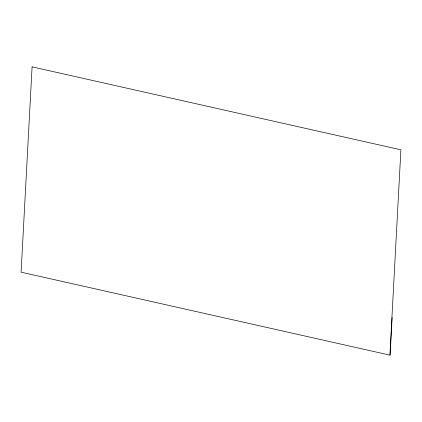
<?xml version="1.0" encoding="UTF-8"?>
<svg xmlns="http://www.w3.org/2000/svg" width="422" height="422" viewBox="0 0 422 422"><rect width="100%" height="100%" fill="white"/><g stroke="black" fill="none" stroke-linecap="round" stroke-linejoin="round"><path stroke-width="0.63" d="M390.128 355.044L392.133 317.544M32.088 66.866L21.1 272.185L389.912 355.134L400.9 149.815L32.088 66.866"/></g></svg>
